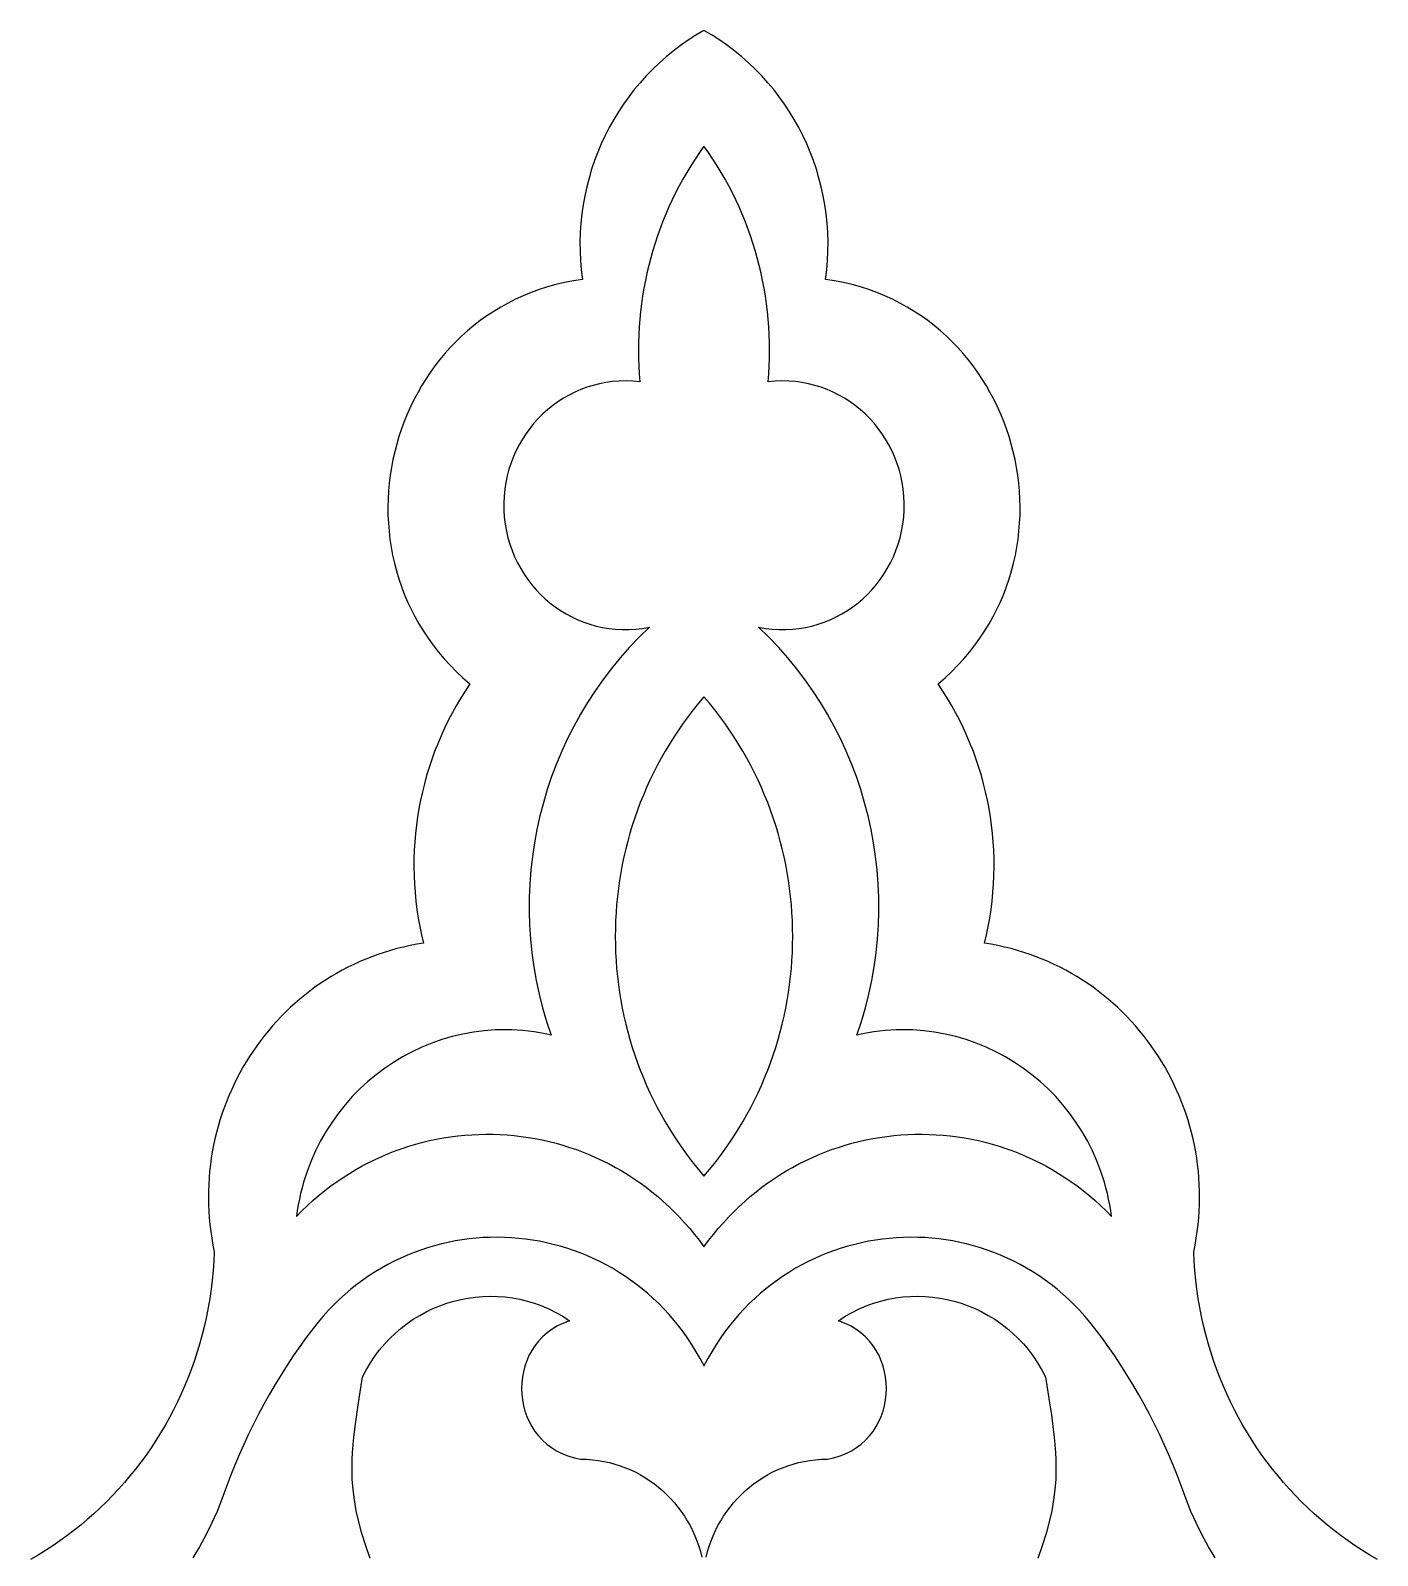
# Model space of a CAD drawing. Extents: x -345 to -255, y -146 to 454.
# Drawn here: x -334.1 to -266.8, y 378.2 to 454.4 of the extents above; entities that cross this region are included whole.
import ezdxf

# ---------------------------------------------------------------- set-up
doc = ezdxf.new("R2010")
doc.units = 0
doc.layers.get('0').update_dxf_attribs({"linetype": 'CONTINUOUS'})

msp = doc.modelspace()

# ---------------------------------------------------------------- linework, layer by layer
for points in [[(-266.756, 377.957), (-267.132, 378.177), (-267.502, 378.407), (-267.866, 378.645), (-268.225, 378.892), (-268.577, 379.148), (-268.923, 379.412), (-269.263, 379.685), (-269.596, 379.965), (-269.922, 380.254), (-270.241, 380.55), (-270.553, 380.854), (-270.859, 381.166), (-271.156, 381.485), (-271.447, 381.812), (-271.729, 382.145), (-272.004, 382.486), (-272.271, 382.834), (-272.53, 383.188), (-272.781, 383.549), (-273.023, 383.916), (-273.257, 384.29), (-273.482, 384.67), (-273.698, 385.056), (-273.906, 385.448), (-274.104, 385.845), (-274.293, 386.248), (-274.473, 386.657), (-274.643, 387.071), (-274.803, 387.49), (-274.954, 387.915), (-275.094, 388.344), (-275.225, 388.778), (-275.345, 389.216), (-275.455, 389.66), (-275.554, 390.107), (-275.643, 390.559), (-275.72, 391.014), (-275.787, 391.474), (-275.842, 391.938), (-275.886, 392.405), (-275.919, 392.876), (-275.94, 393.35), (-275.872, 393.69), (-275.813, 394.03), (-275.763, 394.37), (-275.722, 394.709), (-275.691, 395.047), (-275.668, 395.385), (-275.654, 395.721), (-275.648, 396.056), (-275.651, 396.39), (-275.663, 396.722), (-275.683, 397.052), (-275.711, 397.381), (-275.748, 397.708), (-275.792, 398.033), (-275.845, 398.356), (-275.906, 398.677), (-275.974, 398.995), (-276.051, 399.311), (-276.135, 399.624), (-276.226, 399.934), (-276.326, 400.241), (-276.432, 400.546), (-276.546, 400.847), (-276.667, 401.144), (-276.795, 401.438), (-276.93, 401.729), (-277.073, 402.016), (-277.222, 402.299), (-277.378, 402.578), (-277.54, 402.853), (-277.709, 403.123), (-277.885, 403.389), (-278.067, 403.651), (-278.255, 403.908), (-278.45, 404.16), (-278.651, 404.407), (-278.858, 404.65), (-279.07, 404.886), (-279.289, 405.118), (-279.513, 405.344), (-279.743, 405.565), (-279.979, 405.779), (-280.22, 405.988), (-280.467, 406.191), (-280.719, 406.388), (-280.976, 406.578), (-281.239, 406.762), (-281.506, 406.94), (-281.778, 407.111), (-282.056, 407.275), (-282.338, 407.432), (-282.624, 407.582), (-282.916, 407.725), (-283.211, 407.86), (-283.512, 407.988), (-283.816, 408.108), (-284.125, 408.221), (-284.438, 408.326), (-284.755, 408.423), (-285.076, 408.511), (-285.401, 408.591), (-285.73, 408.663), (-286.062, 408.727), (-286.398, 408.781), (-286.3, 409.2), (-286.213, 409.621), (-286.138, 410.042), (-286.074, 410.464), (-286.021, 410.888), (-285.98, 411.311), (-285.95, 411.735), (-285.931, 412.159), (-285.923, 412.582), (-285.926, 413.005), (-285.94, 413.428), (-285.965, 413.849), (-286.001, 414.27), (-286.049, 414.689), (-286.107, 415.107), (-286.175, 415.522), (-286.255, 415.936), (-286.346, 416.348), (-286.447, 416.757), (-286.559, 417.163), (-286.681, 417.566), (-286.814, 417.967), (-286.958, 418.363), (-287.112, 418.757), (-287.277, 419.146), (-287.452, 419.532), (-287.638, 419.913), (-287.833, 420.289), (-288.04, 420.661), (-288.256, 421.028), (-288.483, 421.39), (-288.72, 421.746), (-288.374, 422.049), (-288.044, 422.361), (-287.73, 422.68), (-287.432, 423.008), (-287.149, 423.343), (-286.882, 423.685), (-286.631, 424.033), (-286.395, 424.388), (-286.174, 424.749), (-285.968, 425.115), (-285.778, 425.486), (-285.602, 425.862), (-285.442, 426.242), (-285.296, 426.625), (-285.164, 427.013), (-285.047, 427.403), (-284.945, 427.796), (-284.857, 428.191), (-284.783, 428.588), (-284.723, 428.987), (-284.677, 429.387), (-284.644, 429.787), (-284.626, 430.188), (-284.621, 430.588), (-284.63, 430.988), (-284.652, 431.388), (-284.688, 431.785), (-284.736, 432.182), (-284.798, 432.576), (-284.873, 432.967), (-284.96, 433.356), (-285.06, 433.742), (-285.173, 434.123), (-285.299, 434.501), (-285.437, 434.874), (-285.587, 435.243), (-285.749, 435.606), (-285.924, 435.963), (-286.11, 436.315), (-286.308, 436.66), (-286.518, 436.998), (-286.74, 437.329), (-286.973, 437.653), (-287.218, 437.968), (-287.474, 438.275), (-287.741, 438.573), (-288.02, 438.862), (-288.309, 439.141), (-288.609, 439.411), (-288.92, 439.67), (-289.242, 439.918), (-289.574, 440.155), (-289.917, 440.38), (-290.27, 440.593), (-290.633, 440.794), (-291.006, 440.983), (-291.389, 441.158), (-291.782, 441.319), (-292.185, 441.467), (-292.598, 441.6), (-293.02, 441.719), (-293.452, 441.822), (-293.893, 441.91), (-294.343, 441.982), (-294.286, 442.454), (-294.247, 442.925), (-294.226, 443.394), (-294.223, 443.862), (-294.237, 444.328), (-294.268, 444.791), (-294.317, 445.251), (-294.382, 445.707), (-294.464, 446.159), (-294.562, 446.607), (-294.676, 447.049), (-294.806, 447.487), (-294.952, 447.918), (-295.114, 448.344), (-295.291, 448.763), (-295.482, 449.174), (-295.689, 449.578), (-295.91, 449.974), (-296.146, 450.362), (-296.396, 450.74), (-296.66, 451.11), (-296.938, 451.469), (-297.229, 451.818), (-297.533, 452.157), (-297.851, 452.484), (-298.182, 452.8), (-298.525, 453.104), (-298.88, 453.395), (-299.248, 453.674), (-299.628, 453.939), (-300.02, 454.19), (-300.424, 454.427), (-300.827, 454.19), (-301.219, 453.939), (-301.599, 453.674), (-301.967, 453.395), (-302.322, 453.104), (-302.665, 452.8), (-302.996, 452.484), (-303.314, 452.157), (-303.618, 451.818), (-303.909, 451.469), (-304.187, 451.11), (-304.451, 450.74), (-304.701, 450.362), (-304.937, 449.974), (-305.158, 449.578), (-305.365, 449.174), (-305.556, 448.763), (-305.733, 448.344), (-305.895, 447.918), (-306.041, 447.487), (-306.171, 447.049), (-306.285, 446.607), (-306.383, 446.159), (-306.465, 445.707), (-306.53, 445.251), (-306.579, 444.791), (-306.61, 444.328), (-306.624, 443.862), (-306.621, 443.394), (-306.6, 442.925), (-306.561, 442.454), (-306.504, 441.982), (-306.954, 441.91), (-307.395, 441.822), (-307.827, 441.719), (-308.249, 441.6), (-308.662, 441.467), (-309.065, 441.319), (-309.458, 441.158), (-309.841, 440.983), (-310.214, 440.794), (-310.578, 440.593), (-310.93, 440.38), (-311.273, 440.155), (-311.605, 439.918), (-311.927, 439.67), (-312.238, 439.411), (-312.538, 439.141), (-312.827, 438.862), (-313.106, 438.573), (-313.373, 438.275), (-313.629, 437.968), (-313.874, 437.653), (-314.107, 437.329), (-314.329, 436.998), (-314.539, 436.66), (-314.737, 436.315), (-314.923, 435.963), (-315.098, 435.606), (-315.26, 435.243), (-315.41, 434.874), (-315.548, 434.501), (-315.674, 434.123), (-315.787, 433.742), (-315.887, 433.356), (-315.974, 432.967), (-316.049, 432.576), (-316.111, 432.182), (-316.159, 431.785), (-316.195, 431.388), (-316.217, 430.988), (-316.226, 430.588), (-316.221, 430.188), (-316.203, 429.787), (-316.17, 429.387), (-316.124, 428.987), (-316.065, 428.588), (-315.99, 428.191), (-315.902, 427.796), (-315.8, 427.403), (-315.683, 427.013), (-315.552, 426.625), (-315.406, 426.242), (-315.245, 425.862), (-315.069, 425.486), (-314.879, 425.115), (-314.673, 424.749), (-314.452, 424.388), (-314.216, 424.033), (-313.965, 423.685), (-313.698, 423.343), (-313.415, 423.008), (-313.117, 422.68), (-312.803, 422.361), (-312.473, 422.049), (-312.127, 421.746), (-312.364, 421.39), (-312.591, 421.028), (-312.807, 420.661), (-313.014, 420.289), (-313.21, 419.913), (-313.395, 419.532), (-313.57, 419.146), (-313.735, 418.757), (-313.889, 418.363), (-314.033, 417.967), (-314.166, 417.566), (-314.288, 417.163), (-314.4, 416.757), (-314.501, 416.348), (-314.592, 415.936), (-314.672, 415.522), (-314.74, 415.107), (-314.798, 414.689), (-314.846, 414.27), (-314.882, 413.849), (-314.907, 413.428), (-314.921, 413.005), (-314.924, 412.582), (-314.916, 412.159), (-314.897, 411.735), (-314.867, 411.311), (-314.826, 410.888), (-314.773, 410.464), (-314.709, 410.042), (-314.634, 409.621), (-314.547, 409.2), (-314.449, 408.781), (-314.785, 408.727), (-315.117, 408.663), (-315.446, 408.591), (-315.771, 408.511), (-316.092, 408.423), (-316.409, 408.326), (-316.722, 408.221), (-317.031, 408.108), (-317.335, 407.988), (-317.636, 407.86), (-317.931, 407.725), (-318.223, 407.582), (-318.509, 407.432), (-318.791, 407.275), (-319.069, 407.111), (-319.341, 406.94), (-319.608, 406.762), (-319.871, 406.578), (-320.128, 406.388), (-320.38, 406.191), (-320.627, 405.988), (-320.868, 405.779), (-321.104, 405.565), (-321.334, 405.344), (-321.558, 405.118), (-321.777, 404.886), (-321.99, 404.65), (-322.196, 404.407), (-322.397, 404.16), (-322.592, 403.908), (-322.78, 403.651), (-322.962, 403.389), (-323.138, 403.123), (-323.307, 402.853), (-323.469, 402.578), (-323.625, 402.299), (-323.774, 402.016), (-323.917, 401.729), (-324.052, 401.438), (-324.18, 401.144), (-324.301, 400.847), (-324.415, 400.546), (-324.521, 400.241), (-324.621, 399.934), (-324.712, 399.624), (-324.796, 399.311), (-324.873, 398.995), (-324.941, 398.677), (-325.002, 398.356), (-325.055, 398.033), (-325.099, 397.708), (-325.136, 397.381), (-325.164, 397.052), (-325.184, 396.722), (-325.196, 396.39), (-325.199, 396.056), (-325.193, 395.721), (-325.179, 395.385), (-325.156, 395.047), (-325.125, 394.709), (-325.084, 394.37), (-325.034, 394.03), (-324.975, 393.69), (-324.907, 393.35), (-324.928, 392.876), (-324.961, 392.405), (-325.005, 391.938), (-325.06, 391.474), (-325.127, 391.014), (-325.205, 390.559), (-325.293, 390.107), (-325.392, 389.66), (-325.502, 389.216), (-325.622, 388.778), (-325.753, 388.344), (-325.893, 387.915), (-326.044, 387.49), (-326.204, 387.071), (-326.374, 386.657), (-326.554, 386.248), (-326.743, 385.845), (-326.941, 385.448), (-327.149, 385.056), (-327.365, 384.67), (-327.59, 384.29), (-327.824, 383.916), (-328.066, 383.549), (-328.317, 383.188), (-328.576, 382.834), (-328.843, 382.486), (-329.118, 382.145), (-329.4, 381.812), (-329.691, 381.485), (-329.989, 381.166), (-330.294, 380.854), (-330.606, 380.55), (-330.925, 380.254), (-331.251, 379.965), (-331.584, 379.685), (-331.924, 379.412), (-332.27, 379.148), (-332.622, 378.892), (-332.981, 378.645), (-333.345, 378.407), (-333.715, 378.177), (-334.091, 377.957)], [(-274.866, 378.041), (-275.203, 378.598), (-275.518, 379.172), (-275.811, 379.761), (-276.081, 380.367), (-276.328, 380.987), (-276.551, 381.621), (-276.752, 382.152), (-276.963, 382.677), (-277.184, 383.199), (-277.414, 383.716), (-277.653, 384.228), (-277.901, 384.736), (-278.159, 385.238), (-278.426, 385.736), (-278.702, 386.228), (-278.987, 386.715), (-279.28, 387.197), (-279.583, 387.673), (-279.894, 388.143), (-280.215, 388.608), (-280.543, 389.066), (-280.881, 389.518), (-281.13, 389.832), (-281.387, 390.134), (-281.651, 390.425), (-281.922, 390.705), (-282.199, 390.973), (-282.482, 391.23), (-282.771, 391.475), (-283.066, 391.709), (-283.366, 391.933), (-283.671, 392.144), (-283.982, 392.345), (-284.296, 392.535), (-284.615, 392.713), (-284.939, 392.88), (-285.266, 393.037), (-285.596, 393.182), (-285.93, 393.316), (-286.267, 393.439), (-286.607, 393.551), (-286.949, 393.652), (-287.293, 393.743), (-287.639, 393.822), (-287.987, 393.891), (-288.336, 393.948), (-288.687, 393.995), (-289.038, 394.031), (-289.39, 394.057), (-289.742, 394.071), (-290.095, 394.075), (-290.447, 394.068), (-290.799, 394.05), (-291.15, 394.022), (-291.5, 393.983), (-291.849, 393.934), (-292.196, 393.874), (-292.542, 393.803), (-292.886, 393.722), (-293.227, 393.631), (-293.566, 393.529), (-293.901, 393.416), (-294.234, 393.294), (-294.564, 393.16), (-294.889, 393.017), (-295.211, 392.863), (-295.529, 392.698), (-295.843, 392.524), (-296.151, 392.339), (-296.455, 392.144), (-296.753, 391.939), (-297.046, 391.723), (-297.334, 391.497), (-297.615, 391.262), (-297.89, 391.016), (-298.158, 390.76), (-298.42, 390.494), (-298.675, 390.218), (-298.922, 389.931), (-299.161, 389.635), (-299.393, 389.329), (-299.617, 389.013), (-299.832, 388.687), (-300.038, 388.352), (-300.236, 388.006), (-300.424, 387.651), (-300.424, 387.652), (-300.423, 387.651), (-300.611, 388.006), (-300.809, 388.352), (-301.015, 388.687), (-301.23, 389.013), (-301.454, 389.329), (-301.686, 389.635), (-301.925, 389.931), (-302.173, 390.218), (-302.427, 390.494), (-302.689, 390.76), (-302.957, 391.016), (-303.232, 391.262), (-303.513, 391.497), (-303.801, 391.723), (-304.094, 391.939), (-304.392, 392.144), (-304.696, 392.339), (-305.005, 392.524), (-305.318, 392.698), (-305.636, 392.863), (-305.958, 393.017), (-306.283, 393.16), (-306.613, 393.294), (-306.946, 393.416), (-307.282, 393.529), (-307.62, 393.631), (-307.962, 393.722), (-308.305, 393.803), (-308.651, 393.874), (-308.998, 393.934), (-309.347, 393.983), (-309.697, 394.022), (-310.048, 394.05), (-310.4, 394.068), (-310.752, 394.075), (-311.105, 394.071), (-311.457, 394.057), (-311.809, 394.031), (-312.16, 393.995), (-312.511, 393.948), (-312.86, 393.891), (-313.208, 393.822), (-313.554, 393.743), (-313.898, 393.652), (-314.241, 393.551), (-314.58, 393.439), (-314.917, 393.316), (-315.251, 393.182), (-315.581, 393.037), (-315.908, 392.88), (-316.232, 392.713), (-316.551, 392.535), (-316.866, 392.345), (-317.176, 392.144), (-317.481, 391.933), (-317.781, 391.709), (-318.076, 391.475), (-318.365, 391.23), (-318.648, 390.973), (-318.926, 390.705), (-319.196, 390.425), (-319.46, 390.134), (-319.717, 389.832), (-319.966, 389.518), (-320.304, 389.066), (-320.632, 388.608), (-320.953, 388.143), (-321.264, 387.673), (-321.567, 387.197), (-321.86, 386.715), (-322.145, 386.228), (-322.421, 385.736), (-322.688, 385.238), (-322.946, 384.736), (-323.194, 384.228), (-323.433, 383.716), (-323.663, 383.199), (-323.884, 382.677), (-324.095, 382.152), (-324.296, 381.621), (-324.519, 380.987), (-324.766, 380.367), (-325.036, 379.761), (-325.329, 379.172), (-325.644, 378.598), (-325.981, 378.041)], [(-317.105, 378.007), (-317.334, 378.652), (-317.527, 379.262), (-317.684, 379.844), (-317.809, 380.401), (-317.902, 380.94), (-317.967, 381.466), (-318.006, 381.982), (-318.02, 382.496), (-318.011, 383.011), (-317.981, 383.533), (-317.933, 384.067), (-317.869, 384.618), (-317.699, 385.793), (-317.489, 387.099), (-317.299, 387.459), (-317.094, 387.803), (-316.873, 388.131), (-316.637, 388.444), (-316.387, 388.74), (-316.124, 389.021), (-315.848, 389.284), (-315.561, 389.531), (-315.263, 389.761), (-314.954, 389.974), (-314.636, 390.17), (-314.31, 390.348), (-313.975, 390.508), (-313.634, 390.651), (-313.286, 390.775), (-312.932, 390.881), (-312.574, 390.968), (-312.211, 391.037), (-311.845, 391.086), (-311.477, 391.116), (-311.107, 391.127), (-310.736, 391.119), (-310.365, 391.09), (-309.994, 391.041), (-309.625, 390.973), (-309.257, 390.883), (-308.893, 390.773), (-308.532, 390.642), (-308.176, 390.491), (-307.824, 390.317), (-307.479, 390.123), (-307.14, 389.906), (-307.455, 389.785), (-307.748, 389.642), (-308.018, 389.478), (-308.266, 389.296), (-308.491, 389.097), (-308.695, 388.882), (-308.876, 388.653), (-309.035, 388.411), (-309.172, 388.159), (-309.288, 387.898), (-309.382, 387.629), (-309.454, 387.353), (-309.505, 387.074), (-309.535, 386.791), (-309.544, 386.507), (-309.532, 386.223), (-309.499, 385.94), (-309.446, 385.661), (-309.372, 385.387), (-309.277, 385.119), (-309.162, 384.86), (-309.027, 384.609), (-308.872, 384.37), (-308.696, 384.144), (-308.501, 383.932), (-308.287, 383.736), (-308.052, 383.557), (-307.798, 383.398), (-307.525, 383.259), (-307.233, 383.142), (-306.921, 383.048), (-306.591, 382.981), (-306.295, 382.973), (-306.002, 382.951), (-305.714, 382.916), (-305.431, 382.868), (-305.152, 382.808), (-304.878, 382.734), (-304.609, 382.649), (-304.346, 382.552), (-304.089, 382.443), (-303.838, 382.323), (-303.594, 382.192), (-303.356, 382.051), (-303.125, 381.9), (-302.901, 381.738), (-302.685, 381.568), (-302.476, 381.388), (-302.276, 381.199), (-302.084, 381.001), (-301.9, 380.796), (-301.726, 380.582), (-301.56, 380.361), (-301.404, 380.133), (-301.258, 379.898), (-301.121, 379.656), (-300.995, 379.407), (-300.88, 379.153), (-300.775, 378.894), (-300.681, 378.629), (-300.599, 378.359), (-300.528, 378.084)], [(-300.319, 378.084), (-300.248, 378.359), (-300.166, 378.629), (-300.072, 378.894), (-299.967, 379.153), (-299.852, 379.407), (-299.726, 379.656), (-299.589, 379.898), (-299.443, 380.133), (-299.287, 380.361), (-299.121, 380.582), (-298.947, 380.796), (-298.763, 381.001), (-298.571, 381.199), (-298.371, 381.388), (-298.162, 381.568), (-297.946, 381.738), (-297.722, 381.9), (-297.491, 382.051), (-297.253, 382.192), (-297.009, 382.323), (-296.758, 382.443), (-296.501, 382.552), (-296.238, 382.649), (-295.969, 382.734), (-295.695, 382.808), (-295.416, 382.868), (-295.133, 382.916), (-294.845, 382.951), (-294.552, 382.973), (-294.256, 382.981), (-293.926, 383.048), (-293.614, 383.142), (-293.322, 383.259), (-293.049, 383.398), (-292.795, 383.557), (-292.561, 383.736), (-292.346, 383.932), (-292.151, 384.144), (-291.975, 384.37), (-291.82, 384.609), (-291.685, 384.86), (-291.57, 385.119), (-291.475, 385.387), (-291.401, 385.661), (-291.348, 385.94), (-291.315, 386.223), (-291.303, 386.507), (-291.312, 386.791), (-291.342, 387.074), (-291.393, 387.353), (-291.465, 387.629), (-291.559, 387.898), (-291.675, 388.159), (-291.812, 388.411), (-291.971, 388.653), (-292.152, 388.882), (-292.356, 389.097), (-292.581, 389.296), (-292.829, 389.478), (-293.099, 389.642), (-293.392, 389.785), (-293.707, 389.906), (-293.368, 390.123), (-293.023, 390.317), (-292.671, 390.491), (-292.315, 390.642), (-291.954, 390.773), (-291.59, 390.883), (-291.222, 390.973), (-290.853, 391.041), (-290.482, 391.09), (-290.111, 391.119), (-289.74, 391.127), (-289.37, 391.116), (-289.002, 391.086), (-288.636, 391.037), (-288.273, 390.968), (-287.915, 390.881), (-287.561, 390.775), (-287.213, 390.651), (-286.872, 390.508), (-286.537, 390.348), (-286.211, 390.17), (-285.893, 389.974), (-285.584, 389.761), (-285.286, 389.531), (-284.999, 389.284), (-284.723, 389.021), (-284.46, 388.74), (-284.21, 388.444), (-283.974, 388.131), (-283.753, 387.803), (-283.548, 387.459), (-283.359, 387.099), (-283.148, 385.793), (-283.057, 385.192), (-282.978, 384.618), (-282.914, 384.067), (-282.866, 383.533), (-282.836, 383.011), (-282.828, 382.496), (-282.841, 381.982), (-282.88, 381.466), (-282.945, 380.94), (-283.038, 380.401), (-283.163, 379.844), (-283.32, 379.262), (-283.513, 378.652), (-283.742, 378.007)]]:
    msp.add_lwpolyline(points)
for points in [[(-300.424, 393.594), (-300.192, 393.91), (-299.954, 394.218), (-299.708, 394.516), (-299.457, 394.806), (-299.199, 395.086), (-298.935, 395.357), (-298.665, 395.62), (-298.389, 395.873), (-298.108, 396.117), (-297.822, 396.352), (-297.53, 396.578), (-297.234, 396.795), (-296.932, 397.003), (-296.627, 397.201), (-296.317, 397.391), (-296.003, 397.571), (-295.685, 397.742), (-295.363, 397.904), (-295.038, 398.056), (-294.709, 398.199), (-294.378, 398.334), (-294.043, 398.458), (-293.706, 398.574), (-293.367, 398.68), (-293.025, 398.777), (-292.681, 398.864), (-292.335, 398.942), (-291.987, 399.011), (-291.638, 399.071), (-291.288, 399.121), (-290.936, 399.161), (-290.584, 399.192), (-290.231, 399.214), (-289.878, 399.226), (-289.524, 399.229), (-289.17, 399.223), (-288.817, 399.206), (-288.463, 399.181), (-288.11, 399.145), (-287.758, 399.101), (-287.407, 399.046), (-287.057, 398.982), (-286.708, 398.909), (-286.361, 398.826), (-286.016, 398.733), (-285.672, 398.631), (-285.331, 398.519), (-284.992, 398.397), (-284.656, 398.265), (-284.322, 398.124), (-283.991, 397.974), (-283.663, 397.813), (-283.339, 397.643), (-283.018, 397.463), (-282.701, 397.273), (-282.388, 397.073), (-282.079, 396.864), (-281.775, 396.645), (-281.475, 396.416), (-281.18, 396.177), (-280.889, 395.928), (-280.604, 395.669), (-280.324, 395.401), (-280.05, 395.122), (-280.092, 395.414), (-280.141, 395.703), (-280.197, 395.989), (-280.26, 396.271), (-280.33, 396.55), (-280.407, 396.826), (-280.582, 397.366), (-280.782, 397.892), (-281.008, 398.403), (-281.258, 398.897), (-281.532, 399.376), (-281.828, 399.836), (-282.146, 400.279), (-282.484, 400.704), (-282.843, 401.109), (-283.22, 401.494), (-283.615, 401.859), (-284.028, 402.203), (-284.456, 402.525), (-284.9, 402.825), (-285.359, 403.102), (-285.83, 403.355), (-286.315, 403.583), (-286.811, 403.787), (-287.318, 403.965), (-287.834, 404.116), (-288.36, 404.241), (-288.893, 404.338), (-289.434, 404.407), (-289.981, 404.447), (-290.257, 404.456), (-290.533, 404.458), (-290.811, 404.452), (-291.09, 404.438), (-291.37, 404.417), (-291.65, 404.387), (-291.931, 404.35), (-292.213, 404.306), (-292.495, 404.253), (-292.778, 404.192), (-292.553, 404.868), (-292.355, 405.548), (-292.183, 406.233), (-292.036, 406.92), (-291.915, 407.609), (-291.819, 408.3), (-291.749, 408.992), (-291.703, 409.684), (-291.683, 410.376), (-291.687, 411.066), (-291.715, 411.755), (-291.768, 412.441), (-291.845, 413.124), (-291.947, 413.803), (-292.072, 414.477), (-292.221, 415.146), (-292.393, 415.81), (-292.589, 416.466), (-292.808, 417.116), (-293.05, 417.757), (-293.315, 418.39), (-293.602, 419.013), (-293.913, 419.626), (-294.245, 420.229), (-294.6, 420.82), (-294.977, 421.4), (-295.376, 421.966), (-295.796, 422.519), (-296.239, 423.058), (-296.702, 423.582), (-297.187, 424.091), (-297.693, 424.583), (-297.35, 424.523), (-297.008, 424.484), (-296.669, 424.464), (-296.332, 424.463), (-296, 424.481), (-295.671, 424.518), (-295.347, 424.572), (-295.028, 424.644), (-294.715, 424.733), (-294.409, 424.839), (-294.109, 424.961), (-293.817, 425.098), (-293.533, 425.251), (-293.257, 425.419), (-292.991, 425.6), (-292.734, 425.796), (-292.488, 426.005), (-292.253, 426.227), (-292.029, 426.461), (-291.817, 426.708), (-291.618, 426.966), (-291.431, 427.235), (-291.259, 427.515), (-291.101, 427.805), (-290.958, 428.105), (-290.83, 428.414), (-290.718, 428.731), (-290.623, 429.058), (-290.544, 429.392), (-290.484, 429.734), (-290.442, 430.082), (-290.418, 430.437), (-290.414, 430.793), (-290.43, 431.144), (-290.464, 431.49), (-290.516, 431.829), (-290.586, 432.162), (-290.673, 432.488), (-290.777, 432.806), (-290.896, 433.117), (-291.032, 433.418), (-291.182, 433.711), (-291.347, 433.994), (-291.526, 434.268), (-291.718, 434.53), (-291.923, 434.782), (-292.141, 435.022), (-292.37, 435.25), (-292.611, 435.466), (-292.863, 435.669), (-293.124, 435.858), (-293.396, 436.033), (-293.677, 436.193), (-293.966, 436.339), (-294.264, 436.469), (-294.569, 436.583), (-294.881, 436.68), (-295.2, 436.761), (-295.525, 436.823), (-295.855, 436.868), (-296.19, 436.895), (-296.53, 436.902), (-296.873, 436.89), (-297.22, 436.857), (-297.189, 437.251), (-297.166, 437.644), (-297.152, 438.037), (-297.147, 438.429), (-297.151, 438.821), (-297.163, 439.212), (-297.184, 439.602), (-297.214, 439.992), (-297.253, 440.38), (-297.3, 440.766), (-297.355, 441.152), (-297.419, 441.535), (-297.492, 441.917), (-297.573, 442.297), (-297.662, 442.675), (-297.76, 443.05), (-297.866, 443.424), (-297.98, 443.794), (-298.102, 444.162), (-298.233, 444.528), (-298.372, 444.89), (-298.518, 445.249), (-298.673, 445.605), (-298.836, 445.958), (-299.007, 446.307), (-299.186, 446.653), (-299.373, 446.994), (-299.567, 447.332), (-299.77, 447.666), (-299.98, 447.995), (-300.198, 448.32), (-300.424, 448.64), (-300.649, 448.32), (-300.867, 447.995), (-301.077, 447.666), (-301.28, 447.332), (-301.474, 446.994), (-301.661, 446.653), (-301.84, 446.307), (-302.011, 445.958), (-302.174, 445.605), (-302.329, 445.249), (-302.476, 444.89), (-302.614, 444.528), (-302.745, 444.162), (-302.867, 443.794), (-302.981, 443.424), (-303.087, 443.05), (-303.185, 442.675), (-303.274, 442.297), (-303.355, 441.917), (-303.428, 441.535), (-303.492, 441.152), (-303.547, 440.766), (-303.594, 440.38), (-303.633, 439.992), (-303.663, 439.602), (-303.684, 439.212), (-303.696, 438.821), (-303.7, 438.429), (-303.695, 438.037), (-303.681, 437.644), (-303.658, 437.251), (-303.627, 436.857), (-303.974, 436.89), (-304.317, 436.902), (-304.657, 436.895), (-304.992, 436.868), (-305.323, 436.823), (-305.647, 436.761), (-305.966, 436.68), (-306.278, 436.583), (-306.584, 436.469), (-306.881, 436.339), (-307.17, 436.193), (-307.451, 436.033), (-307.723, 435.858), (-307.985, 435.669), (-308.236, 435.466), (-308.477, 435.25), (-308.706, 435.022), (-308.924, 434.782), (-309.129, 434.53), (-309.321, 434.268), (-309.5, 433.994), (-309.665, 433.711), (-309.815, 433.418), (-309.951, 433.117), (-310.071, 432.806), (-310.174, 432.488), (-310.261, 432.162), (-310.331, 431.829), (-310.383, 431.49), (-310.417, 431.144), (-310.433, 430.793), (-310.429, 430.437), (-310.405, 430.082), (-310.363, 429.734), (-310.303, 429.392), (-310.224, 429.058), (-310.129, 428.731), (-310.017, 428.414), (-309.889, 428.105), (-309.746, 427.805), (-309.588, 427.515), (-309.416, 427.235), (-309.23, 426.966), (-309.03, 426.708), (-308.818, 426.461), (-308.594, 426.227), (-308.359, 426.005), (-308.113, 425.796), (-307.856, 425.6), (-307.59, 425.419), (-307.314, 425.251), (-307.03, 425.098), (-306.738, 424.961), (-306.438, 424.839), (-306.132, 424.733), (-305.819, 424.644), (-305.5, 424.572), (-305.176, 424.518), (-304.847, 424.481), (-304.515, 424.463), (-304.178, 424.464), (-303.839, 424.484), (-303.498, 424.523), (-303.154, 424.583), (-303.66, 424.091), (-304.145, 423.582), (-304.608, 423.058), (-305.051, 422.519), (-305.471, 421.966), (-305.87, 421.4), (-306.247, 420.82), (-306.602, 420.229), (-306.935, 419.626), (-307.245, 419.013), (-307.532, 418.39), (-307.797, 417.757), (-308.039, 417.116), (-308.258, 416.466), (-308.454, 415.81), (-308.626, 415.146), (-308.775, 414.477), (-308.9, 413.803), (-309.002, 413.124), (-309.079, 412.441), (-309.132, 411.755), (-309.16, 411.066), (-309.164, 410.376), (-309.144, 409.684), (-309.098, 408.992), (-309.028, 408.3), (-308.932, 407.609), (-308.811, 406.92), (-308.664, 406.233), (-308.492, 405.548), (-308.294, 404.868), (-308.069, 404.192), (-308.352, 404.253), (-308.634, 404.306), (-308.916, 404.35), (-309.197, 404.387), (-309.477, 404.417), (-309.757, 404.438), (-310.036, 404.452), (-310.314, 404.458), (-310.866, 404.447), (-311.413, 404.407), (-311.954, 404.338), (-312.487, 404.241), (-313.013, 404.116), (-313.529, 403.965), (-314.036, 403.787), (-314.532, 403.583), (-315.017, 403.355), (-315.488, 403.102), (-315.947, 402.825), (-316.391, 402.525), (-316.819, 402.203), (-317.232, 401.859), (-317.627, 401.494), (-318.004, 401.109), (-318.363, 400.704), (-318.701, 400.279), (-319.019, 399.836), (-319.315, 399.376), (-319.589, 398.897), (-319.839, 398.403), (-320.065, 397.892), (-320.266, 397.366), (-320.44, 396.826), (-320.517, 396.55), (-320.587, 396.271), (-320.65, 395.989), (-320.707, 395.703), (-320.755, 395.414), (-320.797, 395.122), (-320.523, 395.401), (-320.243, 395.669), (-319.958, 395.928), (-319.667, 396.177), (-319.372, 396.416), (-319.072, 396.645), (-318.768, 396.864), (-318.459, 397.073), (-318.146, 397.273), (-317.829, 397.463), (-317.508, 397.643), (-317.184, 397.813), (-316.856, 397.974), (-316.525, 398.124), (-316.192, 398.265), (-315.855, 398.397), (-315.516, 398.519), (-315.175, 398.631), (-314.831, 398.733), (-314.486, 398.826), (-314.139, 398.909), (-313.79, 398.982), (-313.44, 399.046), (-313.089, 399.101), (-312.737, 399.145), (-312.384, 399.181), (-312.031, 399.206), (-311.677, 399.223), (-311.323, 399.229), (-310.969, 399.226), (-310.616, 399.214), (-310.263, 399.192), (-309.911, 399.161), (-309.559, 399.121), (-309.209, 399.071), (-308.86, 399.011), (-308.512, 398.942), (-308.166, 398.864), (-307.822, 398.777), (-307.48, 398.68), (-307.141, 398.574), (-306.804, 398.458), (-306.469, 398.334), (-306.138, 398.199), (-305.809, 398.056), (-305.484, 397.904), (-305.162, 397.742), (-304.844, 397.571), (-304.53, 397.391), (-304.22, 397.201), (-303.915, 397.003), (-303.614, 396.795), (-303.317, 396.578), (-303.025, 396.352), (-302.739, 396.117), (-302.458, 395.873), (-302.182, 395.62), (-301.912, 395.357), (-301.648, 395.086), (-301.39, 394.806), (-301.139, 394.516), (-300.893, 394.218), (-300.655, 393.91)], [(-300.424, 397.136), (-300.151, 397.46), (-299.886, 397.788), (-299.631, 398.121), (-299.384, 398.459), (-299.146, 398.801), (-298.916, 399.147), (-298.695, 399.497), (-298.483, 399.851), (-298.279, 400.209), (-298.084, 400.571), (-297.898, 400.936), (-297.72, 401.304), (-297.551, 401.675), (-297.391, 402.05), (-297.239, 402.427), (-297.096, 402.807), (-296.962, 403.189), (-296.837, 403.574), (-296.72, 403.961), (-296.611, 404.35), (-296.512, 404.741), (-296.421, 405.134), (-296.338, 405.528), (-296.265, 405.923), (-296.2, 406.32), (-296.143, 406.718), (-296.096, 407.117), (-296.057, 407.517), (-296.026, 407.917), (-296.005, 408.318), (-295.992, 408.719), (-295.987, 409.12), (-295.992, 409.522), (-296.005, 409.923), (-296.026, 410.324), (-296.057, 410.724), (-296.096, 411.124), (-296.143, 411.522), (-296.2, 411.92), (-296.265, 412.317), (-296.338, 412.713), (-296.421, 413.107), (-296.512, 413.5), (-296.611, 413.891), (-296.72, 414.28), (-296.837, 414.667), (-296.962, 415.051), (-297.096, 415.434), (-297.239, 415.814), (-297.391, 416.191), (-297.551, 416.565), (-297.72, 416.937), (-297.898, 417.305), (-298.084, 417.67), (-298.279, 418.032), (-298.483, 418.39), (-298.695, 418.744), (-298.916, 419.094), (-299.146, 419.44), (-299.384, 419.782), (-299.631, 420.12), (-299.886, 420.453), (-300.151, 420.781), (-300.424, 421.104), (-300.696, 420.781), (-300.961, 420.453), (-301.216, 420.12), (-301.463, 419.782), (-301.701, 419.44), (-301.931, 419.094), (-302.152, 418.744), (-302.364, 418.39), (-302.568, 418.032), (-302.763, 417.67), (-302.949, 417.305), (-303.127, 416.937), (-303.296, 416.565), (-303.456, 416.191), (-303.608, 415.814), (-303.751, 415.434), (-303.885, 415.051), (-304.011, 414.667), (-304.127, 414.28), (-304.236, 413.891), (-304.335, 413.5), (-304.426, 413.107), (-304.509, 412.713), (-304.582, 412.317), (-304.647, 411.92), (-304.704, 411.522), (-304.751, 411.124), (-304.79, 410.724), (-304.821, 410.324), (-304.842, 409.923), (-304.855, 409.522), (-304.86, 409.12), (-304.855, 408.719), (-304.842, 408.318), (-304.821, 407.917), (-304.79, 407.517), (-304.751, 407.117), (-304.704, 406.718), (-304.647, 406.32), (-304.582, 405.923), (-304.509, 405.528), (-304.426, 405.134), (-304.335, 404.741), (-304.236, 404.35), (-304.127, 403.961), (-304.011, 403.574), (-303.885, 403.189), (-303.751, 402.807), (-303.608, 402.427), (-303.456, 402.05), (-303.296, 401.675), (-303.127, 401.304), (-302.949, 400.936), (-302.763, 400.571), (-302.568, 400.209), (-302.364, 399.851), (-302.152, 399.497), (-301.931, 399.147), (-301.701, 398.801), (-301.463, 398.459), (-301.216, 398.121), (-300.961, 397.788), (-300.696, 397.46)]]:
    msp.add_lwpolyline(points, close=True)

doc.saveas('drawing.dxf')
